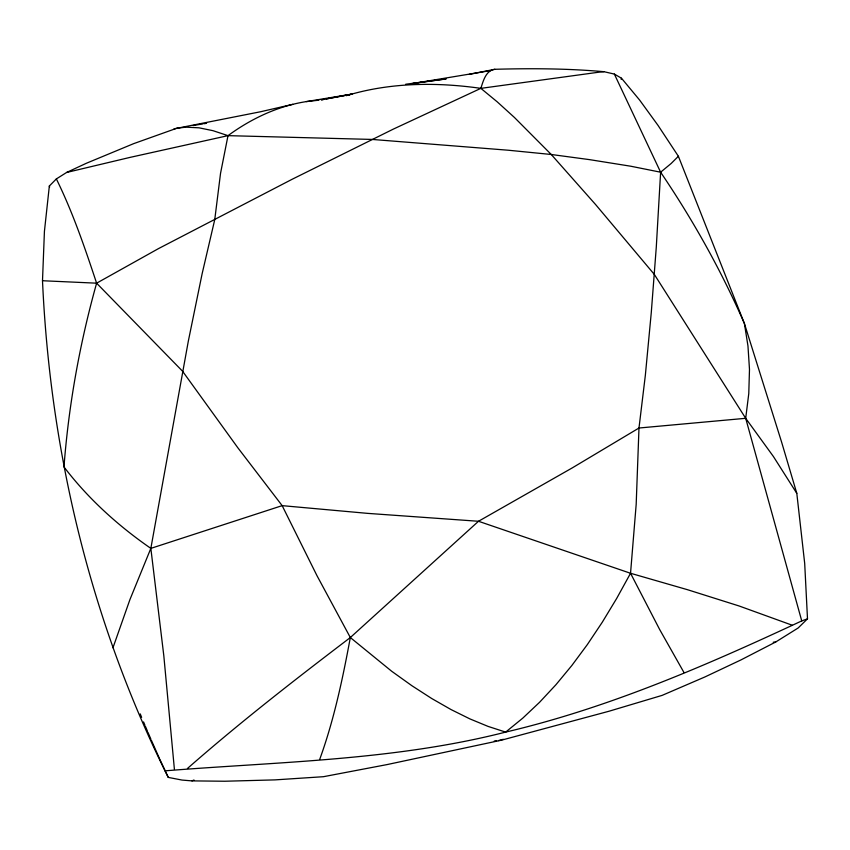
<?xml version="1.0" encoding="UTF-8"?>
<svg xmlns="http://www.w3.org/2000/svg" width="850" height="850" viewBox="0 0 850 850"><rect width="100%" height="100%" fill="white"/><g stroke="black" fill="none" stroke-linecap="round" stroke-linejoin="round"><path stroke-width="1.27" d="M42.5 280.734L44.423 231.37L49.343 186.012L56.355 178.925L66.587 172.476L86.286 163.296L133.641 143.65L176.928 128.201L185.991 127.171L198.996 127.819L213.01 130.688L228.002 135.649L372.151 139.432L508.544 150.248L551.257 154.488L589.571 159.641L630.742 166.218L660.62 172.21C692.994 220.012 721.299 270.619 744.409 323.542L781.607 442.106L796.801 493.329L804.695 563.433L807.5 618.832L798.129 628.001L775.731 641.984L740.892 659.951L704.947 676.94L662.139 695.374L608.972 711.248L501.553 740.159L387.058 764.586L323.457 776.698L274.986 779.886L224.836 781.235L191.93 780.884L182.038 780.066L168.268 777.399C91.152 623.284 50.235 452.604 42.5 280.734L96.613 283.178L158.451 248.625L292.294 179.191L393.433 129.062L480.856 88.358L597.933 72.324L603.936 71.687L614.359 74.078L621.499 78.232L639.636 100.077L658.038 125.407L678.385 156.273L744.409 323.542L747.968 345.993L749.487 369.41L748.776 393.582L745.694 418.306L801.741 620.914C706.212 665.508 608.621 707.923 505.654 732.105C394.4 760.527 278.842 761.674 165.102 770.833M614.359 74.078L660.62 172.21L656.285 247.18L651.27 312.704L645.341 375.371L638.987 428.017L636.183 504.326L630.541 573.272L616.686 598.432L602.268 622.242L587.318 644.619L571.869 665.465L555.942 684.718L539.569 702.291L522.803 718.112L505.654 732.105L488.091 726.41L469.88 718.888L451.074 709.58L431.726 698.519L411.921 685.737L391.712 671.277L350.328 637.543L317.018 575.747L282.158 505.644L237.788 447.706L182.548 371.216L96.613 283.178C84.883 247.828 72.834 212.394 56.355 178.925M112.954 647.806L129.901 599.654L150.843 548.378L188.317 341.158L202.141 273.689L214.752 219.619L220.543 173.304L228.002 135.649C251.143 118.703 277.854 106.027 306.34 101.596L352.293 94.042L321.3 99.854L323.829 99.397M796.801 493.329L773.426 456.546L745.694 418.306L638.987 428.017L572.103 467.989L478.497 521.273L350.328 637.543C342.688 678.736 334.018 719.961 319.696 759.411M96.613 283.178C79.815 343.177 68.691 404.791 63.973 466.937C88.145 498.674 118.097 525.736 150.843 548.378L163.816 655.754L174.409 769.388M745.694 418.306L654.351 274.444L595.638 204.595L551.257 154.488L514.452 117.491L497.25 101.862L480.856 88.358C483.193 81.122 485.839 70.422 494.806 69.296C531.186 68.287 567.662 68.468 603.936 71.687M621.169 79.337L621.499 78.232M678.385 156.273L671.16 163.487L660.62 172.21M187.414 768.517C239.785 722.511 294.865 679.724 350.328 637.543M503.317 739.287L498.429 740.584M191.93 780.884L194.002 780.003M801.741 620.914L807.5 618.832M150.843 548.378L282.158 505.644L367.763 513.379L478.497 521.273L630.541 573.272L687.586 589.73L739.117 605.986L792.306 625.249M346.301 95.678C389.767 82.471 436.167 81.983 480.856 88.358M66.587 172.476L129.997 157.399L228.002 135.649M292.836 104.327L260.546 111.754L174.038 128.849M469.274 74.375L494.806 69.296M326.368 98.919L350.529 94.435M193.184 125.534L202.884 123.909M204.106 123.718L206.55 123.314M490.578 70.593L411.878 83.661L446.144 78.912L405.652 84.246M306.34 101.596L318.867 100.194M773.234 642.239L775.731 641.984M494.254 741.03L496.336 740.817M683.952 672.488L659.632 629.468L630.541 573.272M168.268 777.399L159.673 758.986M159.184 757.903L151.332 740.191M147.9 732.243L150.843 739.064M145.477 726.506L147.411 731.096M143.554 721.916L144.989 725.369M140.229 713.883L141.642 717.326M49.343 186.012L49.651 187.042"/></g></svg>
